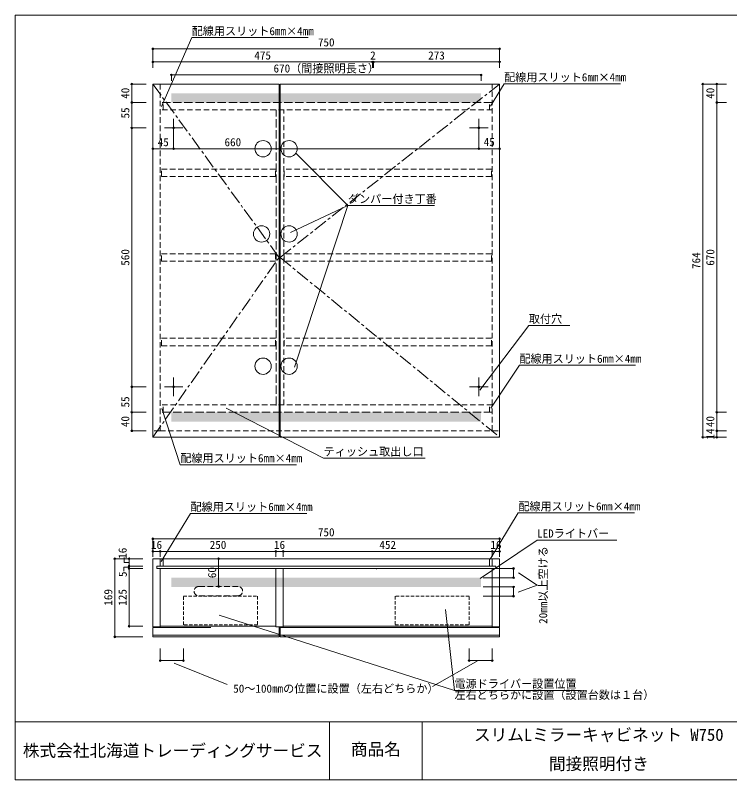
# Model space of a CAD drawing. Units: millimetres at full size, sheet at 1:6. Extents: x -1249 to 1249, y -827 to 827.
# Drawn here: x -1249 to 296, y -827 to 827 of the extents above; entities that cross this region are included whole.
import ezdxf
from ezdxf.enums import TextEntityAlignment as Align

# ---------------------------------------------------------------- set-up
doc = ezdxf.new("R2010")
doc.units = ezdxf.units.MM
doc.header["$LTSCALE"] = 6
doc.header["$PDMODE"] = 32
doc.header["$PDSIZE"] = 3.6
for name, pattern in [('CHAIN1', [8, 5, -1, 1, -1]), ('DASHED1', [1.8, 1.2, -0.6]), ('DASHED2', [3, 2, -1]), ('DASHED3', [4, 3, -1])]:
    doc.linetypes.add(name, pattern=pattern)
doc.layers.add('0-0_0', color=7, linetype='Continuous', lineweight=15)
doc.styles.add('ＭＳ ゴシック', font='')
doc.styles.get('ＭＳ ゴシック').set_extended_font_data('MS Gothic')

msp = doc.modelspace()

# ---------------------------------------------------------------- linework, layer by layer
at = {"layer": '0-0_0'}
for p, q in [((-867.824, 778.155), (-932.999, 629.472)), ((-221.591, 629.997), (-192.228, 678.34)), ((-678.888, 677.817), (-951.888, 677.817)), ((-951.888, -86.183), (-951.888, 677.817)), ((-678.888, 677.817), (-678.888, -86.183)), ((-201.888, 677.817), (-676.888, 677.817)), ((-906.888, 582.821), (-906.888, 602.821)), ((-246.888, 582.821), (-246.888, 602.821)), ((-906.888, 582.821), (-926.888, 582.821)), ((-906.888, 582.821), (-886.888, 582.821)), ((-906.888, 582.821), (-906.888, 562.821)), ((-246.888, 582.821), (-266.888, 582.821)), ((-246.888, 582.821), (-226.888, 582.821)), ((-246.888, 582.821), (-246.888, 562.821)), ((-643.118, 528.823), (-530.064, 415.198)), ((-653.967, 356.387), (-530.064, 415.198)), ((-645.544, 65.58), (-530.064, 415.198)), ((-530.064, 415.198), (-342.641, 415.198)), ((-138.845, 155.717), (-244.851, 15.57)), ((-138.845, 155.717), (-49.997, 155.717)), ((-159.289, 69.546), (-221.202, -23.2)), ((-906.888, 22.817), (-906.888, 42.817)), ((-246.888, 22.817), (-246.888, 42.817)), ((-906.888, 22.817), (-926.888, 22.817)), ((-906.888, 22.817), (-886.888, 22.817)), ((-906.888, 22.817), (-906.888, 2.817)), ((-246.888, 22.817), (-266.888, 22.817)), ((-246.888, 22.817), (-226.888, 22.817)), ((-246.888, 22.817), (-246.888, 2.817)), ((-892.611, -145.539), (-932.434, -24.263)), ((-582.551, -131.314), (-793.505, -23.571)), ((-678.888, -86.183), (-951.888, -86.183)), ((-582.551, -131.314), (-363.184, -131.314)), ((-933.833, -355.15), (-870.446, -250.787)), ((-222.437, -350.117), (-161.526, -249.832)), ((-243.761, -391.645), (-120.934, -308.403)), ((-120.934, -308.403), (51.731, -308.403)), ((-951.888, -348.931), (-201.888, -348.931)), ((-935.888, -348.931), (-935.888, -364.931)), ((-929.888, -348.931), (-929.888, -364.931)), ((-223.888, -348.931), (-223.888, -364.931)), ((-217.888, -348.931), (-217.888, -364.931)), ((-201.888, -348.931), (-201.888, -495.931)), ((-209.901, -369.931), (-943.559, -369.931)), ((-935.888, -369.931), (-935.888, -495.931)), ((-685.891, -371.144), (-685.891, -370.431)), ((-669.891, -369.931), (-669.891, -495.931)), ((-467.891, -371.144), (-467.891, -370.431)), ((-209.901, -364.931), (-209.901, -369.931)), ((-161.059, -379.145), (-121.09, -406.266)), ((-162.011, -421.017), (-121.09, -406.266)), ((-935.888, -494.931), (-685.891, -494.931)), ((-669.891, -494.931), (-217.888, -494.931)), ((-951.886, -497.935), (-951.886, -517.935)), ((-826.756, -497.935), (-951.886, -497.935)), ((-678.888, -497.935), (-678.888, -513.935)), ((-676.888, -497.935), (-201.888, -497.935)), ((-676.836, -511.935), (-676.888, -511.935)), ((-675.836, -499.935), (-675.888, -499.935)), ((-201.888, -517.935), (-201.888, -497.935)), ((-828.94, -513.935), (-951.886, -513.935)), ((-826.756, -517.935), (-951.886, -517.935)), ((-678.756, -517.935), (-826.756, -517.935)), ((-476.756, -513.935), (-676.888, -513.935)), ((-474.836, -513.935), (-476.756, -513.935)), ((-474.836, -513.935), (-201.888, -513.935)), ((-905.531, -574.59), (-791.107, -621.182)), ((-248.628, -569.067), (-346.964, -625.372)), ((-1249.379, -701.329), (1248.863, -701.329)), ((-569.601, -701.329), (-569.601, -826.86)), ((-369.601, -701.329), (-369.601, -826.86))]:
    msp.add_line(p, q, dxfattribs=at)
at = {"layer": '0-0_0', "color": 4, "lineweight": 9}
for p, q in [((-951.888, 753.912), (-201.888, 753.912)), ((-951.888, 753.912), (-951.888, 713.034)), ((-201.888, 753.912), (-201.888, 713.034)), ((-951.888, 725.596), (-476.888, 725.596)), ((-951.888, 725.596), (-951.888, 713.034)), ((-476.888, 725.596), (-476.888, 713.034)), ((-476.888, 725.596), (-474.888, 725.596)), ((-474.888, 725.596), (-474.888, 713.034)), ((-474.888, 725.596), (-201.888, 725.596)), ((-201.888, 725.596), (-201.888, 713.034)), ((-911.888, 697.476), (-241.888, 697.476)), ((-911.888, 697.476), (-911.888, 684.435)), ((-241.888, 697.476), (-241.888, 684.435)), ((-997.494, 677.817), (-997.494, 637.821)), ((-997.494, 677.817), (-966.236, 677.817)), ((237.167, 677.817), (288.408, 677.817)), ((237.167, 677.817), (237.167, -86.183)), ((267.688, 677.817), (267.688, 637.821)), ((267.688, 677.817), (288.408, 677.817)), ((-997.494, 637.821), (-966.236, 637.821)), ((267.688, 637.821), (288.408, 637.821)), ((267.688, 637.821), (267.688, -32.183)), ((-997.494, 582.821), (-966.236, 582.821)), ((-951.888, 537.99), (-951.888, 582.401)), ((-906.888, 537.99), (-906.888, 582.401)), ((-246.888, 537.99), (-246.888, 582.401)), ((-201.888, 537.99), (-201.888, 582.401)), ((-951.888, 537.99), (-906.888, 537.99)), ((-906.888, 537.99), (-246.888, 537.99)), ((-246.888, 537.99), (-201.888, 537.99)), ((-997.494, 22.817), (-966.236, 22.817)), ((-997.494, -32.183), (-966.236, -32.183)), ((-997.494, -32.183), (-997.494, -72.183)), ((267.688, -32.183), (288.408, -32.183)), ((267.688, -32.183), (267.688, -72.183)), ((-997.494, -72.183), (-966.236, -72.183)), ((267.688, -72.183), (288.408, -72.183)), ((267.688, -72.183), (267.688, -86.183)), ((237.167, -86.183), (288.408, -86.183)), ((267.688, -86.183), (288.408, -86.183)), ((-951.888, -305.727), (-201.888, -305.727)), ((-951.888, -305.727), (-951.888, -345.008)), ((-201.888, -305.727), (-201.888, -345.008)), ((-951.888, -332.934), (-935.888, -332.934)), ((-951.888, -332.934), (-951.888, -345.008)), ((-935.888, -332.934), (-935.888, -345.008)), ((-935.888, -332.934), (-685.891, -332.934)), ((-685.891, -332.934), (-685.891, -345.008)), ((-685.891, -332.934), (-669.891, -332.934)), ((-669.891, -332.934), (-669.891, -345.008)), ((-669.891, -332.934), (-217.888, -332.934)), ((-217.888, -332.934), (-217.888, -345.008)), ((-217.888, -332.934), (-201.888, -332.934)), ((-201.888, -332.934), (-201.888, -345.008)), ((-1034.268, -348.931), (-973.539, -348.931)), ((-1003.376, -348.931), (-1003.376, -364.931)), ((-1003.376, -348.931), (-973.539, -348.931)), ((-809.721, -348.931), (-809.721, -408.928)), ((-1003.376, -364.931), (-973.539, -364.931)), ((-1003.376, -364.931), (-1003.376, -369.931)), ((-1003.376, -369.931), (-973.539, -369.931)), ((-1003.376, -369.931), (-1003.376, -494.931)), ((-171.932, -369.931), (-237.357, -369.931)), ((-171.932, -369.931), (-171.932, -389.931)), ((-171.932, -389.931), (-237.357, -389.931)), ((-171.932, -409.931), (-237.357, -409.931)), ((-171.932, -409.931), (-171.932, -429.931)), ((-171.932, -429.931), (-237.357, -429.931)), ((-1003.376, -494.931), (-973.539, -494.931)), ((-935.888, -569.226), (-935.888, -543.179)), ((-885.891, -569.226), (-885.891, -543.179)), ((-267.888, -569.226), (-267.888, -543.179)), ((-217.888, -569.226), (-217.888, -543.179)), ((-935.888, -569.226), (-885.891, -569.226)), ((-267.888, -569.226), (-217.888, -569.226))]:
    msp.add_line(p, q, dxfattribs=at)
at = {"layer": '0-0_0', "linetype": 'CHAIN1'}
for p, q in [((-951.888, 677.817), (-678.888, 302.817)), ((-676.888, 302.817), (-201.888, 677.817)), ((-951.888, -86.183), (-678.888, 302.817)), ((-676.888, 302.817), (-201.888, -86.183))]:
    msp.add_line(p, q, dxfattribs=at)
at = {"layer": '0-0_0', "linetype": 'DASHED2'}
for p, q in [((-935.888, -72.183), (-935.888, 677.817)), ((-929.888, 621.821), (-929.888, 637.821)), ((-223.888, 621.821), (-223.888, 637.821)), ((-217.888, 621.821), (-935.888, 621.821)), ((-668.888, -16.183), (-668.888, 621.821)), ((-686.888, 493.91), (-932.888, 493.91)), ((-932.888, 477.91), (-932.888, 493.91)), ((-686.888, 477.91), (-686.888, 493.91)), ((-219.888, 493.91), (-667.888, 493.91)), ((-219.888, 477.91), (-219.888, 493.91)), ((-686.888, 477.91), (-932.888, 477.91)), ((-686.888, 310.853), (-932.888, 310.853)), ((-932.888, 294.853), (-932.888, 310.853)), ((-686.888, 310.853), (-686.888, 294.853)), ((-219.888, 310.853), (-667.888, 310.853)), ((-667.888, 294.853), (-667.888, 310.853)), ((-219.888, 294.853), (-219.888, 310.853)), ((-686.888, 294.853), (-932.888, 294.853)), ((-219.888, 294.853), (-667.888, 294.853)), ((-686.888, 127.796), (-932.888, 127.796)), ((-932.888, 111.796), (-932.888, 127.796)), ((-686.888, 111.796), (-686.888, 127.796)), ((-667.888, 111.796), (-667.888, 127.796)), ((-219.888, 127.796), (-667.888, 127.796)), ((-219.888, 111.796), (-219.888, 127.796)), ((-686.888, 111.796), (-932.888, 111.796)), ((-219.888, 111.796), (-667.888, 111.796)), ((-217.888, -16.183), (-935.888, -16.183)), ((-929.888, -32.183), (-929.888, -16.183)), ((-223.888, -32.183), (-223.888, -16.183)), ((-936.888, -72.183), (-951.888, -72.183)), ((-767.705, -408.928), (-852.705, -408.928)), ((-767.705, -428.928), (-852.705, -428.928))]:
    msp.add_line(p, q, dxfattribs=at)
at = {"layer": '0-0_0', "linetype": 'DASHED3'}
for p, q in [((-217.888, 637.821), (-935.888, 637.821)), ((-684.888, -16.183), (-684.888, 621.821)), ((-684.888, -13.987), (-684.888, -17.183)), ((-217.888, -32.183), (-935.888, -32.183))]:
    msp.add_line(p, q, dxfattribs=at)
at = {"layer": '0-0_0', "color": 5, "lineweight": 13}
msp.add_line((-808.497, -470.747), (-299.549, -633.545), dxfattribs=at)
at = {"layer": '0-0_0', "lineweight": 18}
msp.add_lwpolyline([(-1249.379, -826.86), (1248.863, -826.86), (1248.863, 826.506), (-1249.379, 826.506)], close=True, dxfattribs=at)
at = {"layer": '0-0_0'}
for points in [[(-867.824, 778.155), (-719.141, 778.155), (-616.365, 778.155)], [(-192.228, 678.34), (-43.545, 678.34), (59.231, 678.34)], [(-676.888, 677.817), (-676.888, -86.183), (-201.888, -86.183), (-201.888, 677.817)], [(-159.289, 69.546), (-10.606, 69.546), (92.171, 69.546)], [(-892.611, -145.539), (-743.928, -145.539), (-641.152, -145.539)], [(-870.446, -250.787), (-721.762, -250.787), (-618.986, -250.787)], [(-161.526, -249.832), (-12.843, -249.832), (89.934, -249.832)], [(-1003.276, -357.385), (-1014.18, -357.385), (-1014.18, -346.48)], [(-951.888, -348.931), (-951.888, -495.931), (-935.888, -495.931)], [(-1003.674, -367.412), (-1014.828, -367.412), (-1014.828, -376.017)], [(-209.901, -364.931), (-943.559, -364.931), (-943.559, -369.931)], [(-685.891, -369.931), (-685.891, -495.931), (-669.891, -495.931)], [(-217.888, -369.931), (-217.888, -495.931), (-201.888, -495.931)], [(-676.888, -497.935), (-676.888, -517.935), (-201.888, -517.935)], [(-828.94, -513.935), (-678.888, -513.935), (-678.888, -517.935)]]:
    msp.add_lwpolyline(points, dxfattribs=at)
at = {"layer": '0-0_0', "linetype": 'DASHED2'}
for points in [[(-217.888, -72.183), (-217.888, -16.183), (-217.888, 677.817)], [(-219.888, 477.91), (-667.888, 477.91), (-667.888, 493.91)], [(-936.888, -72.183), (-216.888, -72.183), (-201.888, -72.183)]]:
    msp.add_lwpolyline(points, dxfattribs=at)
at = {"layer": '0-0_0', "color": 4, "lineweight": 9}
for points in [[(-997.494, 637.821), (-997.494, 592.821), (-997.494, 12.817), (-997.494, -32.183)], [(-1034.268, -348.931), (-1034.268, -517.935), (-973.539, -517.935)]]:
    msp.add_lwpolyline(points, dxfattribs=at)
at = {"layer": '0-0_0', "color": 5, "linetype": 'DASHED1', "lineweight": 13}
for points in [[(-885.891, -429.931), (-725.891, -429.931), (-725.891, -491.931), (-885.891, -491.931)], [(-267.888, -429.931), (-427.888, -429.931), (-427.888, -491.931), (-267.888, -491.931)]]:
    msp.add_lwpolyline(points, close=True, dxfattribs=at)
at = {"layer": '0-0_0', "color": 5, "lineweight": 13}
msp.add_lwpolyline([(-319.282, -458.414), (-299.549, -633.545), (-28.22, -633.545)], dxfattribs=at)
at = {"layer": '0-0_0'}
for centre in [(-906.888, 582.821), (-246.888, 582.821), (-906.888, 22.817), (-246.888, 22.817)]:
    msp.add_circle(centre, 2, dxfattribs=at)
at = {"layer": '0-0_0', "lineweight": 18}
for centre in [(-713.463, 538.003), (-657.365, 538.003), (-716.738, 353.571), (-657.365, 353.571), (-713.463, 67.58), (-657.365, 67.58)]:
    msp.add_circle(centre, 17.651, dxfattribs=at)
at = {"layer": '0-0_0', "linetype": 'DASHED2'}
for centre, start, end in [((-852.705, -418.928), 90, 180), ((-767.705, -418.928), 0, 90), ((-852.705, -418.928), 180, 270), ((-767.705, -418.928), 270, 0)]:
    msp.add_arc(centre, 10, start, end, dxfattribs=at)
at = {"layer": '0-0_0', "color": 6}
for p in [(-951.888, 753.912), (-201.888, 753.912), (-951.888, 725.596), (-476.888, 725.596), (-474.888, 725.596), (-201.888, 725.596), (-911.888, 697.476), (-241.888, 697.476), (-997.494, 677.817), (237.167, 677.817), (267.688, 677.817), (-997.494, 637.821), (267.688, 637.821), (-997.494, 582.821), (-951.888, 537.99), (-906.888, 537.99), (-246.888, 537.99), (-201.888, 537.99), (-997.494, 22.817), (-997.494, -32.183), (267.688, -32.183), (-997.494, -72.183), (267.688, -72.183), (237.167, -86.183), (267.688, -86.183), (-951.888, -305.727), (-201.888, -305.727), (-1034.268, -348.931), (-1003.376, -348.931), (-951.888, -332.934), (-935.888, -332.934), (-809.721, -348.931), (-685.891, -332.934), (-669.891, -332.934), (-217.888, -332.934), (-201.888, -332.934), (-1003.376, -364.931), (-1003.376, -369.931), (-171.932, -369.931), (-171.932, -389.931), (-809.721, -408.928), (-171.932, -409.931), (-171.932, -429.931), (-1003.376, -494.931), (-1034.268, -517.935), (-935.888, -569.226), (-885.891, -569.226), (-267.888, -569.226), (-217.888, -569.226)]:
    msp.add_point(p, dxfattribs=at)
at = {"layer": '0-0_0', "color": 9}
for points in [[(-911.888, 657.821), (-911.888, 637.821), (-241.888, 657.821), (-241.888, 637.821)], [(-911.888, -32.183), (-911.888, -52.183), (-241.888, -32.183), (-241.888, -52.183)], [(-911.888, -389.931), (-911.888, -409.931), (-241.888, -389.931), (-241.888, -409.931)]]:
    msp.add_solid(points, dxfattribs=at)

# ---------------------------------------------------------------- texts
at = {"layer": '0-0_0', "style": 'ＭＳ ゴシック'}
for s, height, p in [('配線用スリット6㎜×4㎜', 17.6, (-867.824, 778.155)), ('750', 17.6, (-594.888, 753.912)), ('475', 17.6, (-732.388, 725.596)), ('2', 17.6, (-481.888, 725.596)), ('273', 17.6, (-356.388, 725.596)), ('670（間接照明長さ）', 17.6, (-690.888, 697.476)), ('配線用スリット6㎜×4㎜', 17.6, (-192.228, 678.34)), ('45', 17.6, (-941.388, 537.99)), ('660', 17.6, (-796.888, 537.99)), ('45', 17.6, (-236.388, 538.49)), ('ダンパー付き丁番', 17.6, (-530.064, 415.198)), ('取付穴', 17.6, (-138.845, 155.717)), ('配線用スリット6㎜×4㎜', 17.6, (-159.289, 69.546)), ('ティッシュ取出し口', 17.6, (-582.551, -131.314)), ('配線用スリット6㎜×4㎜', 17.6, (-892.611, -145.539)), ('配線用スリット6㎜×4㎜', 17.6, (-870.446, -250.787)), ('配線用スリット6㎜×4㎜', 17.6, (-161.526, -249.832)), ('750', 17.6, (-594.888, -305.727)), ('LEDライトバー', 17.6, (-120.934, -308.403)), ('16', 17.6, (-955.888, -332.934)), ('250', 17.6, (-828.889, -332.934)), ('16', 17.6, (-689.891, -332.934)), ('452', 17.6, (-461.889, -332.934)), ('16', 17.6, (-221.888, -332.934)), ('電源ドライバー設置位置', 17.6, (-299.549, -633.545)), ('50～100㎜の位置に設置（左右どちらか）', 17.6, (-778.061, -643.93)), ('左右どちらかに設置（設置台数は１台）', 17.6, (-299.549, -657.545)), ('スリムLミラーキャビネット W750', 26.39, (-257.355, -750.712)), ('商品名', 26.39, (-523.601, -782.095)), ('株式会社北海道トレーディングサービス', 26.39, (-1233.01, -784.925)), ('間接照明付き', 26.39, (-95.355, -813.477))]:
    msp.add_text(s, height=height, dxfattribs=at).set_placement(p, align=Align.BOTTOM_LEFT)
for s, p in [('40', (-997.494, 645.819)), ('40', (267.688, 645.819)), ('55', (-997.494, 603.321)), ('560', (-997.494, 284.819)), ('670', (267.688, 284.819)), ('764', (237.167, 277.817)), ('55', (-997.494, -21.683)), ('40', (-997.494, -64.183)), ('40', (267.688, -64.183)), ('14', (267.688, -91.183)), ('16', (-1003.376, -348.931)), ('20㎜以上空ける', (-93.813, -489.735)), ('5', (-1002.925, -388.445)), ('60', (-809.721, -390.93)), ('169', (-1034.268, -450.433)), ('125', (-1003.376, -450.431))]:
    msp.add_text(s, height=17.6, rotation=90, dxfattribs=at).set_placement(p, align=Align.BOTTOM_LEFT)

doc.saveas('drawing.dxf')
